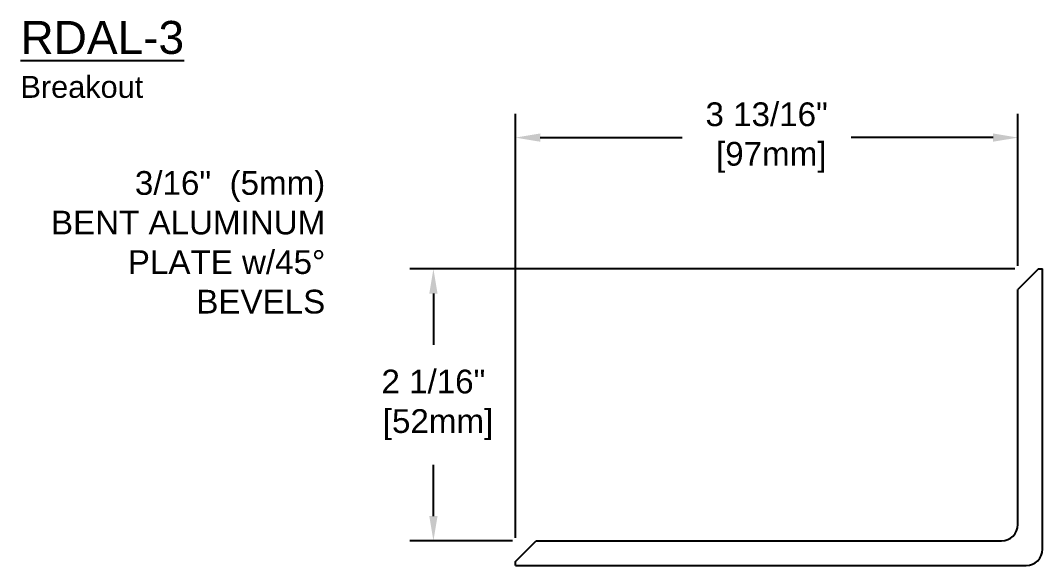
# Model space of a CAD drawing. Header units: inches. Extents: x -2.2 to 23.4, y 0.8 to 10.
# Drawn here: x 15.61 to 23.37, y 5.63 to 9.77 of the extents above; entities that cross this region are included whole.
import ezdxf

# ---------------------------------------------------------------- set-up
doc = ezdxf.new("R2010")
doc.units = ezdxf.units.IN
doc.header["$MEASUREMENT"] = 0
for name, color, linetype in [('Conditions', 1, 'Continuous'), ('Dimensions', 3, 'Continuous'), ('Metals', 7, 'Continuous'), ('Text', 2, 'Continuous')]:
    doc.layers.add(name, color=color, linetype=linetype)
doc.styles.add('ARIAL', font='arial.ttf')
doc.dimstyles.new('ARIAL', dxfattribs={"dimtxt": 0.18, "dimasz": 0.1875, "dimexe": 0.18, "dimexo": 0.18, "dimgap": 0.1875, "dimtad": 0, "dimtih": 1, "dimtoh": 1, "dimdec": 4, "dimzin": 0, "dimdsep": 46, "dimlunit": 4, "dimtxsty": 'ARIAL', "dimcen": 0.09, "dimadec": 0, "dimazin": 0, "dimtfac": 1, "dimtdec": 4, "dimtofl": 0, "dimtmove": 0, "dimatfit": 3, "dimfxl": 0, "dimfrac": 2, "dimtolj": 1, "dimtzin": 0, "dimarcsym": 0})

# ---------------------------------------------------------------- blocks, each defined once
blk = doc.blocks.new('PLATE4')
at = {"layer": 'Metals'}
for p, q in [((6.7958, 7.8318), (6.6396, 7.6756)), ((6.7958, 7.8318), (6.8271, 7.8318)), ((6.8271, 5.7068), (6.8271, 7.8318)), ((6.6396, 5.8943), (6.6396, 7.6756)), ((2.8271, 5.6125), (2.9839, 5.7693)), ((2.9839, 5.7693), (6.5146, 5.7693)), ((2.8271, 5.5818), (2.8271, 5.6125)), ((2.8271, 5.5818), (6.7021, 5.5818))]:
    blk.add_line(p, q, dxfattribs=at)
for centre in [(6.5146, 5.8943), (6.7021, 5.7068)]:
    blk.add_arc(centre, 0.125, 270, 0, dxfattribs=at)
blk = doc.blocks.new('*D19')
at = {"layer": 'Defpoints', "color": 0}
for p in [(23.1824, 8.8774), (23.1824, 7.7251), (19.3699, 5.6621)]:
    blk.add_point(p, dxfattribs=at)
at = {"layer": 'Dimensions', "color": 0, "lineweight": -2}
for p, q in [((19.3699, 5.8421), (19.3699, 9.0574)), ((23.1824, 7.9051), (23.1824, 9.0574)), ((19.5574, 8.8774), (20.6357, 8.8774)), ((22.9949, 8.8774), (21.9166, 8.8774))]:
    blk.add_line(p, q, dxfattribs=at)
at = {"layer": 'Dimensions', "color": 0}
for points in [[(19.5574, 8.9087), (19.5574, 8.8462), (19.3699, 8.8774)], [(22.9949, 8.9087), (22.9949, 8.8462), (23.1824, 8.8774)]]:
    blk.add_solid(points, dxfattribs=at)
at = {"layer": 'Dimensions', "color": 0, "insert": (21.2761, 8.8774), "char_height": 0.18, "attachment_point": 5, "style": 'ARIAL'}
blk.add_mtext('\\A1;3 13/16"\\P [97mm]', dxfattribs=at)
blk = doc.blocks.new('*D20')
at = {"layer": 'Defpoints', "color": 0}
for p in [(23.3386, 7.8814), (18.7473, 5.8189), (19.5267, 5.8189)]:
    blk.add_point(p, dxfattribs=at)
at = {"layer": 'Dimensions', "color": 0, "lineweight": -2}
for p, q in [((23.1586, 7.8814), (18.5673, 7.8814)), ((18.7473, 7.6939), (18.7473, 7.3045)), ((18.7473, 6.0064), (18.7473, 6.3957)), ((19.3467, 5.8189), (18.5673, 5.8189))]:
    blk.add_line(p, q, dxfattribs=at)
at = {"layer": 'Dimensions', "color": 0}
for points in [[(18.7161, 7.6939), (18.7786, 7.6939), (18.7473, 7.8814)], [(18.7161, 6.0064), (18.7786, 6.0064), (18.7473, 5.8189)]]:
    blk.add_solid(points, dxfattribs=at)
at = {"layer": 'Dimensions', "color": 0, "insert": (18.7473, 6.8501), "char_height": 0.18, "attachment_point": 5, "style": 'ARIAL'}
blk.add_mtext('\\A1;2 1/16"\\P [52mm]', dxfattribs=at)

msp = doc.modelspace()

# ---------------------------------------------------------------- block references
at = {"layer": 'Conditions'}
msp.add_blockref('PLATE4', (16.5428, 0.04956), dxfattribs=at)

# ---------------------------------------------------------------- texts
at = {"layer": 'Text', "insert": (15.61334, 9.76235), "char_height": 0.25, "width": 4.9391187, "attachment_point": 1, "style": 'ARIAL'}
msp.add_mtext('{\\LRDAL-3\\P\\H0.6667x;\\lBreakout}', dxfattribs=at)
at = {"layer": 'Text', "insert": (17.92637, 8.08201), "char_height": 0.18, "attachment_point": 6, "style": 'ARIAL'}
msp.add_mtext('3/16"  (5mm)\\PBENT ALUMINUM\\PPLATE w/45°\\PBEVELS', dxfattribs=at)

# ---------------------------------------------------------------- dimensions: what is measured, and where the dimension line sits
at = {"layer": 'Dimensions'}
dim = msp.add_linear_dim(base=(23.18236, 8.87745), p1=(19.36986, 5.66207), p2=(23.18236, 7.72511), dimstyle='ARIAL', override={"dimpost": '\\X'}, dxfattribs=at)
dim.commit()
dim.dimension.update_dxf_attribs({"geometry": '*D19', "text_midpoint": (21.27611, 8.87745), "dimtype": 160})
dim = msp.add_linear_dim(base=(18.74733, 5.81886), p1=(23.33861, 7.88136), p2=(19.52665, 5.81886), angle=90, dimstyle='ARIAL', override={"dimpost": '\\X'}, dxfattribs=at)
dim.commit()
dim.dimension.update_dxf_attribs({"geometry": '*D20', "text_midpoint": (18.74733, 6.85011), "dimtype": 160})

doc.saveas('drawing.dxf')
